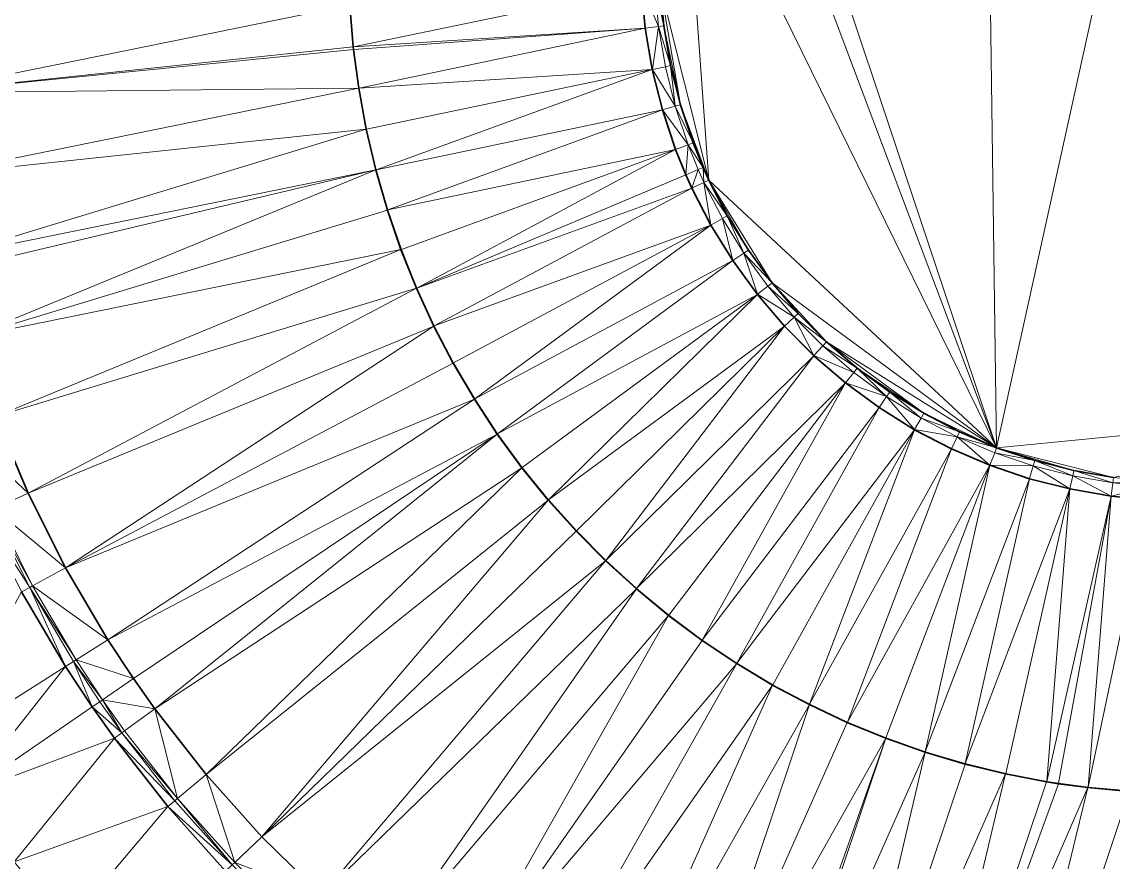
# Model space of a CAD drawing. Header units: metres. Extents: x 246428 to 246884, y 7418966 to 7419490.
# Drawn here: x 246513.63 to 246526.7, y 7419371.75 to 7419381.82 of the extents above; entities that cross this region are included whole.
import ezdxf

# ---------------------------------------------------------------- set-up
doc = ezdxf.new("R2010")
doc.units = ezdxf.units.M
doc.linetypes.add('blank name', pattern=[0])
doc.layers.add('_12D_UNMAPPED', color=7, linetype='Continuous')
for name, color, linetype, lineweight, true_color in [('KERB_BACK', 7, 'Continuous', 35, 0x5fd2ff), ('KERB_LINE', 7, 'Continuous', 18, 0xb9b9b9), ('KERB_LIP', 7, 'Continuous', 35, 0x5fd2ff), ('KERB_TOP', 7, 'Continuous', 18, 0xb9b9b9)]:
    doc.layers.add(name, color=color, linetype=linetype, lineweight=lineweight, true_color=true_color)

msp = doc.modelspace()

# ---------------------------------------------------------------- linework, layer by layer
at = {"layer": '_12D_UNMAPPED', "color": 3, "linetype": 'blank name', "lineweight": 0}
for points in [[(246525.303, 7419376.716, 31.72), (246525.14, 7419388.376, 31.737), (246527.973, 7419388.838, 31.776)], [(246530.866, 7419377.257, 31.798), (246525.303, 7419376.716, 31.72), (246527.973, 7419388.838, 31.776)], [(246525.303, 7419376.716, 31.72), (246522.233, 7419385.927, 31.684), (246525.14, 7419388.376, 31.737)], [(246525.303, 7419376.716, 31.72), (246521.992, 7419385.509, 31.678), (246522.233, 7419385.927, 31.684)], [(246525.303, 7419376.716, 31.72), (246521.534, 7419384.395, 31.661), (246521.992, 7419385.509, 31.678)], [(246521.855, 7419379.922, 31.669), (246521.274, 7419382.249, 31.664), (246521.534, 7419384.395, 31.661)], [(246525.303, 7419376.716, 31.72), (246521.855, 7419379.922, 31.669), (246521.534, 7419384.395, 31.661)], [(246517.601, 7419381.518, 31.396), (246517.561, 7419382.016, 31.399), (246521.049, 7419382.238, 31.514)], [(246521.094, 7419381.74, 31.515), (246517.601, 7419381.518, 31.396), (246521.049, 7419382.238, 31.514)], [(246521.094, 7419381.74, 31.515), (246521.049, 7419382.238, 31.514), (246521.095, 7419381.74, 31.565)], [(246521.095, 7419381.74, 31.565), (246521.049, 7419382.238, 31.514), (246521.05, 7419382.238, 31.564)], [(246521.253, 7419381.76, 31.665), (246521.05, 7419382.238, 31.564), (246521.209, 7419382.246, 31.664)], [(246521.095, 7419381.74, 31.565), (246521.05, 7419382.238, 31.564), (246521.253, 7419381.76, 31.665)], [(246521.318, 7419381.769, 31.665), (246521.209, 7419382.246, 31.664), (246521.274, 7419382.249, 31.664)], [(246521.253, 7419381.76, 31.665), (246521.209, 7419382.246, 31.664), (246521.318, 7419381.769, 31.665)], [(246521.855, 7419379.922, 31.669), (246521.515, 7419380.825, 31.666), (246521.274, 7419382.249, 31.664)], [(246521.515, 7419380.825, 31.666), (246521.318, 7419381.769, 31.665), (246521.274, 7419382.249, 31.664)], [(246512.375, 7419380.968, 31.249), (246512.302, 7419381.966, 31.244), (246517.556, 7419382.016, 31.359)], [(246517.596, 7419381.517, 31.356), (246512.375, 7419380.968, 31.249), (246517.556, 7419382.016, 31.359)], [(246517.596, 7419381.517, 31.356), (246517.556, 7419382.016, 31.359), (246517.601, 7419381.518, 31.396)], [(246517.601, 7419381.518, 31.396), (246517.556, 7419382.016, 31.359), (246517.561, 7419382.016, 31.399)], [(246521.179, 7419381.247, 31.566), (246521.095, 7419381.74, 31.565), (246521.253, 7419381.76, 31.665)], [(246521.335, 7419381.28, 31.666), (246521.179, 7419381.247, 31.566), (246521.253, 7419381.76, 31.665)], [(246521.398, 7419381.293, 31.666), (246521.253, 7419381.76, 31.665), (246521.318, 7419381.769, 31.665)], [(246521.335, 7419381.28, 31.666), (246521.253, 7419381.76, 31.665), (246521.398, 7419381.293, 31.666)], [(246521.515, 7419380.825, 31.666), (246521.398, 7419381.293, 31.666), (246521.318, 7419381.769, 31.665)], [(246517.605, 7419381.486, 31.396), (246517.601, 7419381.518, 31.396), (246521.094, 7419381.74, 31.515)], [(246517.667, 7419381.022, 31.402), (246517.605, 7419381.486, 31.396), (246521.094, 7419381.74, 31.515)], [(246521.178, 7419381.247, 31.516), (246517.667, 7419381.022, 31.402), (246521.094, 7419381.74, 31.515)], [(246521.178, 7419381.247, 31.516), (246521.094, 7419381.74, 31.515), (246521.095, 7419381.74, 31.565)], [(246521.179, 7419381.247, 31.566), (246521.178, 7419381.247, 31.516), (246521.095, 7419381.74, 31.565)], [(246517.6, 7419381.486, 31.356), (246512.375, 7419380.968, 31.249), (246517.596, 7419381.517, 31.356)], [(246517.662, 7419381.022, 31.362), (246512.375, 7419380.968, 31.249), (246517.6, 7419381.486, 31.356)], [(246517.605, 7419381.486, 31.396), (246517.596, 7419381.517, 31.356), (246517.601, 7419381.518, 31.396)], [(246517.6, 7419381.486, 31.356), (246517.596, 7419381.517, 31.356), (246517.605, 7419381.486, 31.396)], [(246517.662, 7419381.022, 31.362), (246517.6, 7419381.486, 31.356), (246517.605, 7419381.486, 31.396)], [(246517.667, 7419381.022, 31.402), (246517.662, 7419381.022, 31.362), (246517.605, 7419381.486, 31.396)], [(246517.757, 7419380.531, 31.408), (246517.667, 7419381.022, 31.402), (246521.178, 7419381.247, 31.516)], [(246517.871, 7419380.044, 31.414), (246517.757, 7419380.531, 31.408), (246521.178, 7419381.247, 31.516)], [(246521.299, 7419380.762, 31.516), (246517.871, 7419380.044, 31.414), (246521.178, 7419381.247, 31.516)], [(246521.299, 7419380.762, 31.516), (246521.178, 7419381.247, 31.516), (246521.179, 7419381.247, 31.566)], [(246521.453, 7419380.807, 31.666), (246521.179, 7419381.247, 31.566), (246521.335, 7419381.28, 31.666)], [(246521.3, 7419380.762, 31.566), (246521.299, 7419380.762, 31.516), (246521.179, 7419381.247, 31.566)], [(246521.3, 7419380.762, 31.566), (246521.179, 7419381.247, 31.566), (246521.453, 7419380.807, 31.666)], [(246521.453, 7419380.807, 31.666), (246521.335, 7419381.28, 31.666), (246521.398, 7419381.293, 31.666)], [(246521.515, 7419380.825, 31.666), (246521.453, 7419380.807, 31.666), (246521.398, 7419381.293, 31.666)], [(246512.513, 7419379.978, 31.255), (246512.375, 7419380.968, 31.249), (246517.662, 7419381.022, 31.362)], [(246517.752, 7419380.53, 31.368), (246512.513, 7419379.978, 31.255), (246517.662, 7419381.022, 31.362)], [(246517.752, 7419380.53, 31.368), (246517.662, 7419381.022, 31.362), (246517.667, 7419381.022, 31.402)], [(246517.757, 7419380.531, 31.408), (246517.752, 7419380.53, 31.368), (246517.667, 7419381.022, 31.402)], [(246518.01, 7419379.564, 31.42), (246517.871, 7419380.044, 31.414), (246521.299, 7419380.762, 31.516)], [(246521.457, 7419380.288, 31.517), (246518.01, 7419379.564, 31.42), (246521.299, 7419380.762, 31.516)], [(246521.457, 7419380.288, 31.517), (246521.299, 7419380.762, 31.516), (246521.3, 7419380.762, 31.566)], [(246521.607, 7419380.344, 31.667), (246521.3, 7419380.762, 31.566), (246521.453, 7419380.807, 31.666)], [(246521.458, 7419380.288, 31.567), (246521.457, 7419380.288, 31.517), (246521.3, 7419380.762, 31.566)], [(246521.458, 7419380.288, 31.567), (246521.3, 7419380.762, 31.566), (246521.607, 7419380.344, 31.667)], [(246521.668, 7419380.367, 31.667), (246521.453, 7419380.807, 31.666), (246521.515, 7419380.825, 31.666)], [(246521.607, 7419380.344, 31.667), (246521.453, 7419380.807, 31.666), (246521.668, 7419380.367, 31.667)], [(246521.787, 7419380.074, 31.667), (246521.668, 7419380.367, 31.667), (246521.515, 7419380.825, 31.666)], [(246521.855, 7419379.922, 31.669), (246521.787, 7419380.074, 31.667), (246521.515, 7419380.825, 31.666)], [(246512.716, 7419378.999, 31.264), (246512.513, 7419379.978, 31.255), (246517.752, 7419380.53, 31.368)], [(246517.866, 7419380.043, 31.374), (246512.716, 7419378.999, 31.264), (246517.752, 7419380.53, 31.368)], [(246517.866, 7419380.043, 31.374), (246517.752, 7419380.53, 31.368), (246517.757, 7419380.531, 31.408)], [(246517.871, 7419380.044, 31.414), (246517.866, 7419380.043, 31.374), (246517.757, 7419380.531, 31.408)], [(246521.581, 7419379.984, 31.567), (246521.458, 7419380.288, 31.567), (246521.607, 7419380.344, 31.667)], [(246521.727, 7419380.048, 31.667), (246521.581, 7419379.984, 31.567), (246521.607, 7419380.344, 31.667)], [(246521.787, 7419380.074, 31.667), (246521.607, 7419380.344, 31.667), (246521.668, 7419380.367, 31.667)], [(246521.727, 7419380.048, 31.667), (246521.607, 7419380.344, 31.667), (246521.787, 7419380.074, 31.667)], [(246518.173, 7419379.092, 31.426), (246518.01, 7419379.564, 31.42), (246521.457, 7419380.288, 31.517)], [(246518.359, 7419378.628, 31.432), (246518.173, 7419379.092, 31.426), (246521.457, 7419380.288, 31.517)], [(246521.58, 7419379.984, 31.517), (246518.359, 7419378.628, 31.432), (246521.457, 7419380.288, 31.517)], [(246521.58, 7419379.984, 31.517), (246521.457, 7419380.288, 31.517), (246521.458, 7419380.288, 31.567)], [(246521.581, 7419379.984, 31.567), (246521.58, 7419379.984, 31.517), (246521.458, 7419380.288, 31.567)], [(246512.756, 7419378.836, 31.266), (246512.716, 7419378.999, 31.264), (246517.866, 7419380.043, 31.374)], [(246512.982, 7419378.035, 31.274), (246512.756, 7419378.836, 31.266), (246517.866, 7419380.043, 31.374)], [(246518.005, 7419379.563, 31.38), (246512.982, 7419378.035, 31.274), (246517.866, 7419380.043, 31.374)], [(246518.01, 7419379.564, 31.42), (246517.866, 7419380.043, 31.374), (246517.871, 7419380.044, 31.414)], [(246518.005, 7419379.563, 31.38), (246517.866, 7419380.043, 31.374), (246518.01, 7419379.564, 31.42)], [(246521.652, 7419379.827, 31.569), (246521.581, 7419379.984, 31.567), (246521.727, 7419380.048, 31.667)], [(246521.796, 7419379.895, 31.669), (246521.652, 7419379.827, 31.569), (246521.727, 7419380.048, 31.667)], [(246521.796, 7419379.895, 31.669), (246521.727, 7419380.048, 31.667), (246521.787, 7419380.074, 31.667)], [(246521.855, 7419379.922, 31.669), (246521.796, 7419379.895, 31.669), (246521.787, 7419380.074, 31.667)], [(246521.651, 7419379.827, 31.519), (246518.359, 7419378.628, 31.432), (246521.58, 7419379.984, 31.517)], [(246521.651, 7419379.827, 31.519), (246521.58, 7419379.984, 31.517), (246521.581, 7419379.984, 31.567)], [(246521.652, 7419379.827, 31.569), (246521.651, 7419379.827, 31.519), (246521.581, 7419379.984, 31.567)], [(246522.076, 7419379.493, 31.674), (246521.796, 7419379.895, 31.669), (246521.855, 7419379.922, 31.669)], [(246522.329, 7419379.082, 31.679), (246522.076, 7419379.493, 31.674), (246521.855, 7419379.922, 31.669)], [(246525.303, 7419376.716, 31.72), (246522.613, 7419378.692, 31.684), (246521.855, 7419379.922, 31.669)], [(246522.613, 7419378.692, 31.684), (246522.329, 7419379.082, 31.679), (246521.855, 7419379.922, 31.669)], [(246518.567, 7419378.174, 31.438), (246518.359, 7419378.628, 31.432), (246521.651, 7419379.827, 31.519)], [(246521.88, 7419379.383, 31.524), (246518.567, 7419378.174, 31.438), (246521.651, 7419379.827, 31.519)], [(246521.88, 7419379.383, 31.524), (246521.651, 7419379.827, 31.519), (246521.881, 7419379.383, 31.574)], [(246521.881, 7419379.383, 31.574), (246521.651, 7419379.827, 31.519), (246521.652, 7419379.827, 31.569)], [(246521.881, 7419379.383, 31.574), (246521.652, 7419379.827, 31.569), (246521.796, 7419379.895, 31.669)], [(246522.019, 7419379.461, 31.674), (246521.881, 7419379.383, 31.574), (246521.796, 7419379.895, 31.669)], [(246522.019, 7419379.461, 31.674), (246521.796, 7419379.895, 31.669), (246522.076, 7419379.493, 31.674)], [(246518.168, 7419379.09, 31.386), (246512.982, 7419378.035, 31.274), (246518.005, 7419379.563, 31.38)], [(246518.173, 7419379.092, 31.426), (246518.005, 7419379.563, 31.38), (246518.01, 7419379.564, 31.42)], [(246518.168, 7419379.09, 31.386), (246518.005, 7419379.563, 31.38), (246518.173, 7419379.092, 31.426)], [(246522.143, 7419378.958, 31.579), (246521.881, 7419379.383, 31.574), (246522.019, 7419379.461, 31.674)], [(246522.275, 7419379.046, 31.679), (246522.019, 7419379.461, 31.674), (246522.076, 7419379.493, 31.674)], [(246522.275, 7419379.046, 31.679), (246522.143, 7419378.958, 31.579), (246522.019, 7419379.461, 31.674)], [(246522.329, 7419379.082, 31.679), (246522.275, 7419379.046, 31.679), (246522.076, 7419379.493, 31.674)], [(246518.799, 7419377.731, 31.444), (246518.567, 7419378.174, 31.438), (246521.88, 7419379.383, 31.524)], [(246519.052, 7419377.3, 31.451), (246518.799, 7419377.731, 31.444), (246521.88, 7419379.383, 31.524)], [(246522.142, 7419378.957, 31.529), (246519.052, 7419377.3, 31.451), (246521.88, 7419379.383, 31.524)], [(246522.142, 7419378.957, 31.529), (246521.88, 7419379.383, 31.524), (246521.881, 7419379.383, 31.574)], [(246522.143, 7419378.958, 31.579), (246522.142, 7419378.957, 31.529), (246521.881, 7419379.383, 31.574)], [(246512.982, 7419378.035, 31.274), (246518.168, 7419379.09, 31.386), (246513.311, 7419377.091, 31.284)], [(246518.168, 7419379.09, 31.386), (246518.354, 7419378.626, 31.392), (246513.311, 7419377.091, 31.284)], [(246518.354, 7419378.626, 31.392), (246518.168, 7419379.09, 31.386), (246518.173, 7419379.092, 31.426)], [(246518.359, 7419378.628, 31.432), (246518.354, 7419378.626, 31.392), (246518.173, 7419379.092, 31.426)], [(246522.437, 7419378.554, 31.584), (246522.143, 7419378.958, 31.579), (246522.275, 7419379.046, 31.679)], [(246522.613, 7419378.692, 31.684), (246522.275, 7419379.046, 31.679), (246522.329, 7419379.082, 31.679)], [(246522.562, 7419378.652, 31.684), (246522.437, 7419378.554, 31.584), (246522.275, 7419379.046, 31.679)], [(246522.562, 7419378.652, 31.684), (246522.275, 7419379.046, 31.679), (246522.613, 7419378.692, 31.684)], [(246519.326, 7419376.883, 31.457), (246519.052, 7419377.3, 31.451), (246522.142, 7419378.957, 31.529)], [(246522.437, 7419378.553, 31.534), (246519.326, 7419376.883, 31.457), (246522.142, 7419378.957, 31.529)], [(246522.437, 7419378.554, 31.584), (246522.142, 7419378.957, 31.529), (246522.143, 7419378.958, 31.579)], [(246522.437, 7419378.553, 31.534), (246522.142, 7419378.957, 31.529), (246522.437, 7419378.554, 31.584)], [(246518.354, 7419378.626, 31.392), (246513.701, 7419376.171, 31.294), (246513.311, 7419377.091, 31.284)], [(246518.354, 7419378.626, 31.392), (246518.563, 7419378.172, 31.398), (246513.701, 7419376.171, 31.294)], [(246518.563, 7419378.172, 31.398), (246518.354, 7419378.626, 31.392), (246518.359, 7419378.628, 31.432)], [(246518.567, 7419378.174, 31.438), (246518.563, 7419378.172, 31.398), (246518.359, 7419378.628, 31.432)], [(246522.879, 7419378.281, 31.689), (246522.437, 7419378.554, 31.584), (246522.562, 7419378.652, 31.684)], [(246522.926, 7419378.325, 31.689), (246522.562, 7419378.652, 31.684), (246522.613, 7419378.692, 31.684)], [(246522.879, 7419378.281, 31.689), (246522.562, 7419378.652, 31.684), (246522.926, 7419378.325, 31.689)], [(246525.303, 7419376.716, 31.72), (246523.267, 7419377.983, 31.694), (246522.613, 7419378.692, 31.684)], [(246523.267, 7419377.983, 31.694), (246522.926, 7419378.325, 31.689), (246522.613, 7419378.692, 31.684)], [(246519.621, 7419376.479, 31.463), (246519.326, 7419376.883, 31.457), (246522.437, 7419378.553, 31.534)], [(246519.936, 7419376.091, 31.469), (246519.621, 7419376.479, 31.463), (246522.437, 7419378.553, 31.534)], [(246522.761, 7419378.173, 31.539), (246519.936, 7419376.091, 31.469), (246522.437, 7419378.553, 31.534)], [(246522.762, 7419378.173, 31.589), (246522.761, 7419378.173, 31.539), (246522.437, 7419378.554, 31.584)], [(246522.761, 7419378.173, 31.539), (246522.437, 7419378.553, 31.534), (246522.437, 7419378.554, 31.584)], [(246522.762, 7419378.173, 31.589), (246522.437, 7419378.554, 31.584), (246522.879, 7419378.281, 31.689)], [(246523.114, 7419377.819, 31.594), (246522.762, 7419378.173, 31.589), (246522.879, 7419378.281, 31.689)], [(246523.267, 7419377.983, 31.694), (246522.879, 7419378.281, 31.689), (246522.926, 7419378.325, 31.689)], [(246523.223, 7419377.936, 31.694), (246523.114, 7419377.819, 31.594), (246522.879, 7419378.281, 31.689)], [(246523.223, 7419377.936, 31.694), (246522.879, 7419378.281, 31.689), (246523.267, 7419377.983, 31.694)], [(246518.563, 7419378.172, 31.398), (246514.151, 7419375.278, 31.304), (246513.701, 7419376.171, 31.294)], [(246518.563, 7419378.172, 31.398), (246518.794, 7419377.729, 31.404), (246514.151, 7419375.278, 31.304)], [(246518.794, 7419377.729, 31.404), (246518.563, 7419378.172, 31.398), (246518.567, 7419378.174, 31.438)], [(246518.799, 7419377.731, 31.444), (246518.794, 7419377.729, 31.404), (246518.567, 7419378.174, 31.438)], [(246520.27, 7419375.719, 31.475), (246519.936, 7419376.091, 31.469), (246522.761, 7419378.173, 31.539)], [(246520.622, 7419375.365, 31.481), (246520.27, 7419375.719, 31.475), (246522.761, 7419378.173, 31.539)], [(246523.114, 7419377.818, 31.544), (246520.622, 7419375.365, 31.481), (246522.761, 7419378.173, 31.539)], [(246523.114, 7419377.818, 31.544), (246522.761, 7419378.173, 31.539), (246522.762, 7419378.173, 31.589)], [(246523.114, 7419377.819, 31.594), (246523.114, 7419377.818, 31.544), (246522.762, 7419378.173, 31.589)], [(246523.633, 7419377.668, 31.699), (246523.223, 7419377.936, 31.694), (246523.267, 7419377.983, 31.694)], [(246524.431, 7419377.128, 31.71), (246523.633, 7419377.668, 31.699), (246523.267, 7419377.983, 31.694)], [(246525.303, 7419376.716, 31.72), (246524.431, 7419377.128, 31.71), (246523.267, 7419377.983, 31.694)], [(246523.592, 7419377.618, 31.699), (246523.114, 7419377.819, 31.594), (246523.223, 7419377.936, 31.694)], [(246523.592, 7419377.618, 31.699), (246523.223, 7419377.936, 31.694), (246523.633, 7419377.668, 31.699)], [(246518.794, 7419377.729, 31.404), (246519.048, 7419377.298, 31.411), (246514.151, 7419375.278, 31.304)], [(246519.048, 7419377.298, 31.411), (246518.794, 7419377.729, 31.404), (246518.799, 7419377.731, 31.444)], [(246519.052, 7419377.3, 31.451), (246519.048, 7419377.298, 31.411), (246518.799, 7419377.731, 31.444)], [(246520.991, 7419375.028, 31.487), (246520.622, 7419375.365, 31.481), (246523.114, 7419377.818, 31.544)], [(246523.493, 7419377.492, 31.549), (246520.991, 7419375.028, 31.487), (246523.114, 7419377.818, 31.544)], [(246523.493, 7419377.493, 31.599), (246523.493, 7419377.492, 31.549), (246523.114, 7419377.819, 31.594)], [(246523.493, 7419377.492, 31.549), (246523.114, 7419377.818, 31.544), (246523.114, 7419377.819, 31.594)], [(246523.493, 7419377.493, 31.599), (246523.114, 7419377.819, 31.594), (246523.592, 7419377.618, 31.699)], [(246523.985, 7419377.329, 31.705), (246523.493, 7419377.493, 31.599), (246523.592, 7419377.618, 31.699)], [(246523.985, 7419377.329, 31.705), (246523.592, 7419377.618, 31.699), (246523.633, 7419377.668, 31.699)], [(246524.431, 7419377.128, 31.71), (246524.022, 7419377.383, 31.705), (246523.633, 7419377.668, 31.699)], [(246524.022, 7419377.383, 31.705), (246523.985, 7419377.329, 31.705), (246523.633, 7419377.668, 31.699)], [(246521.376, 7419374.71, 31.493), (246520.991, 7419375.028, 31.487), (246523.493, 7419377.492, 31.549)], [(246521.777, 7419374.412, 31.499), (246521.376, 7419374.71, 31.493), (246523.493, 7419377.492, 31.549)], [(246523.895, 7419377.196, 31.555), (246521.777, 7419374.412, 31.499), (246523.493, 7419377.492, 31.549)], [(246523.896, 7419377.197, 31.605), (246523.895, 7419377.196, 31.555), (246523.493, 7419377.493, 31.599)], [(246523.895, 7419377.196, 31.555), (246523.493, 7419377.492, 31.549), (246523.493, 7419377.493, 31.599)], [(246523.896, 7419377.197, 31.605), (246523.493, 7419377.493, 31.599), (246523.985, 7419377.329, 31.705)], [(246519.048, 7419377.298, 31.411), (246514.658, 7419374.416, 31.314), (246514.151, 7419375.278, 31.304)], [(246519.322, 7419376.88, 31.417), (246514.658, 7419374.416, 31.314), (246519.048, 7419377.298, 31.411)], [(246519.322, 7419376.88, 31.417), (246519.048, 7419377.298, 31.411), (246519.052, 7419377.3, 31.451)], [(246519.326, 7419376.883, 31.457), (246519.322, 7419376.88, 31.417), (246519.052, 7419377.3, 31.451)], [(246524.32, 7419376.933, 31.61), (246523.896, 7419377.197, 31.605), (246523.985, 7419377.329, 31.705)], [(246524.399, 7419377.071, 31.71), (246523.985, 7419377.329, 31.705), (246524.022, 7419377.383, 31.705)], [(246524.399, 7419377.071, 31.71), (246524.32, 7419376.933, 31.61), (246523.985, 7419377.329, 31.705)], [(246524.431, 7419377.128, 31.71), (246524.399, 7419377.071, 31.71), (246524.022, 7419377.383, 31.705)], [(246522.193, 7419374.134, 31.505), (246521.777, 7419374.412, 31.499), (246523.895, 7419377.196, 31.555)], [(246524.32, 7419376.932, 31.56), (246522.193, 7419374.134, 31.505), (246523.895, 7419377.196, 31.555)], [(246524.32, 7419376.932, 31.56), (246523.895, 7419377.196, 31.555), (246523.896, 7419377.197, 31.605)], [(246524.32, 7419376.933, 31.61), (246524.32, 7419376.932, 31.56), (246523.896, 7419377.197, 31.605)], [(246526.704, 7419376.359, 31.735), (246525.303, 7419376.716, 31.72), (246530.866, 7419377.257, 31.798)], [(246513.701, 7419376.171, 31.294), (246512.891, 7419376.929, 31.259), (246513.311, 7419377.091, 31.284)], [(246524.832, 7419376.846, 31.715), (246524.32, 7419376.933, 31.61), (246524.399, 7419377.071, 31.71)], [(246524.859, 7419376.905, 31.715), (246524.399, 7419377.071, 31.71), (246524.431, 7419377.128, 31.71)], [(246524.832, 7419376.846, 31.715), (246524.399, 7419377.071, 31.71), (246524.859, 7419376.905, 31.715)], [(246525.303, 7419376.716, 31.72), (246524.859, 7419376.905, 31.715), (246524.431, 7419377.128, 31.71)], [(246512.891, 7419376.929, 31.259), (246513.701, 7419376.171, 31.294), (246513.293, 7419375.982, 31.269)], [(246522.621, 7419373.877, 31.511), (246522.193, 7419374.134, 31.505), (246524.32, 7419376.932, 31.56)], [(246523.062, 7419373.642, 31.518), (246522.621, 7419373.877, 31.511), (246524.32, 7419376.932, 31.56)], [(246524.763, 7419376.701, 31.565), (246523.062, 7419373.642, 31.518), (246524.32, 7419376.932, 31.56)], [(246524.764, 7419376.702, 31.615), (246524.32, 7419376.932, 31.56), (246524.32, 7419376.933, 31.61)], [(246524.764, 7419376.702, 31.615), (246524.32, 7419376.933, 31.61), (246524.832, 7419376.846, 31.715)], [(246524.763, 7419376.701, 31.565), (246524.32, 7419376.932, 31.56), (246524.764, 7419376.702, 31.615)], [(246525.303, 7419376.716, 31.72), (246524.832, 7419376.846, 31.715), (246524.859, 7419376.905, 31.715)], [(246514.965, 7419373.951, 31.319), (246514.658, 7419374.416, 31.314), (246519.322, 7419376.88, 31.417)], [(246515.221, 7419373.589, 31.324), (246514.965, 7419373.951, 31.319), (246519.322, 7419376.88, 31.417)], [(246514.965, 7419373.951, 31.319), (246514.965, 7419373.951, 31.319), (246519.322, 7419376.88, 31.417)], [(246519.617, 7419376.476, 31.423), (246515.221, 7419373.589, 31.324), (246519.322, 7419376.88, 31.417)], [(246519.617, 7419376.476, 31.423), (246519.322, 7419376.88, 31.417), (246519.326, 7419376.883, 31.457)], [(246519.621, 7419376.479, 31.463), (246519.617, 7419376.476, 31.423), (246519.326, 7419376.883, 31.457)], [(246525.223, 7419376.506, 31.62), (246524.764, 7419376.702, 31.615), (246524.832, 7419376.846, 31.715)], [(246525.28, 7419376.655, 31.72), (246525.223, 7419376.506, 31.62), (246524.832, 7419376.846, 31.715)], [(246525.28, 7419376.655, 31.72), (246524.832, 7419376.846, 31.715), (246525.303, 7419376.716, 31.72)], [(246523.515, 7419373.43, 31.524), (246523.062, 7419373.642, 31.518), (246524.763, 7419376.701, 31.565)], [(246525.223, 7419376.505, 31.57), (246523.515, 7419373.43, 31.524), (246524.763, 7419376.701, 31.565)], [(246525.223, 7419376.505, 31.57), (246524.763, 7419376.701, 31.565), (246524.764, 7419376.702, 31.615)], [(246525.223, 7419376.506, 31.62), (246525.223, 7419376.505, 31.57), (246524.764, 7419376.702, 31.615)], [(246525.742, 7419376.499, 31.725), (246525.223, 7419376.506, 31.62), (246525.28, 7419376.655, 31.72)], [(246525.76, 7419376.561, 31.725), (246525.28, 7419376.655, 31.72), (246525.303, 7419376.716, 31.72)], [(246525.742, 7419376.499, 31.725), (246525.28, 7419376.655, 31.72), (246525.76, 7419376.561, 31.725)], [(246526.704, 7419376.359, 31.735), (246526.228, 7419376.442, 31.73), (246525.303, 7419376.716, 31.72)], [(246526.228, 7419376.442, 31.73), (246525.76, 7419376.561, 31.725), (246525.303, 7419376.716, 31.72)], [(246526.215, 7419376.379, 31.73), (246525.742, 7419376.499, 31.725), (246525.76, 7419376.561, 31.725)], [(246526.228, 7419376.442, 31.73), (246526.215, 7419376.379, 31.73), (246525.76, 7419376.561, 31.725)], [(246515.836, 7419372.802, 31.334), (246515.221, 7419373.589, 31.324), (246519.617, 7419376.476, 31.423)], [(246519.932, 7419376.088, 31.429), (246515.836, 7419372.802, 31.334), (246519.617, 7419376.476, 31.423)], [(246519.932, 7419376.088, 31.429), (246519.617, 7419376.476, 31.423), (246519.621, 7419376.479, 31.463)], [(246519.936, 7419376.091, 31.469), (246519.932, 7419376.088, 31.429), (246519.621, 7419376.479, 31.463)], [(246523.977, 7419373.24, 31.53), (246523.515, 7419373.43, 31.524), (246525.223, 7419376.505, 31.57)], [(246524.448, 7419373.074, 31.536), (246523.977, 7419373.24, 31.53), (246525.223, 7419376.505, 31.57)], [(246525.697, 7419376.345, 31.575), (246524.448, 7419373.074, 31.536), (246525.223, 7419376.505, 31.57)], [(246525.697, 7419376.346, 31.625), (246525.223, 7419376.505, 31.57), (246525.223, 7419376.506, 31.62)], [(246525.697, 7419376.346, 31.625), (246525.223, 7419376.506, 31.62), (246525.742, 7419376.499, 31.725)], [(246525.697, 7419376.345, 31.575), (246525.223, 7419376.505, 31.57), (246525.697, 7419376.346, 31.625)], [(246526.181, 7419376.223, 31.63), (246525.697, 7419376.346, 31.625), (246525.742, 7419376.499, 31.725)], [(246526.215, 7419376.379, 31.73), (246526.181, 7419376.223, 31.63), (246525.742, 7419376.499, 31.725)], [(246526.695, 7419376.295, 31.735), (246526.215, 7419376.379, 31.73), (246526.228, 7419376.442, 31.73)], [(246526.704, 7419376.359, 31.735), (246526.695, 7419376.295, 31.735), (246526.228, 7419376.442, 31.73)], [(246524.927, 7419372.931, 31.542), (246524.448, 7419373.074, 31.536), (246525.697, 7419376.345, 31.575)], [(246526.181, 7419376.222, 31.58), (246524.927, 7419372.931, 31.542), (246525.697, 7419376.345, 31.575)], [(246526.181, 7419376.223, 31.63), (246525.697, 7419376.345, 31.575), (246525.697, 7419376.346, 31.625)], [(246526.181, 7419376.222, 31.58), (246525.697, 7419376.345, 31.575), (246526.181, 7419376.223, 31.63)], [(246526.674, 7419376.137, 31.635), (246526.181, 7419376.223, 31.63), (246526.215, 7419376.379, 31.73)], [(246526.695, 7419376.295, 31.735), (246526.674, 7419376.137, 31.635), (246526.215, 7419376.379, 31.73)], [(246527.137, 7419376.251, 31.74), (246526.674, 7419376.137, 31.635), (246526.695, 7419376.295, 31.735)], [(246527.127, 7419376.093, 31.64), (246526.674, 7419376.137, 31.635), (246527.137, 7419376.251, 31.74)], [(246527.141, 7419376.316, 31.74), (246526.695, 7419376.295, 31.735), (246526.704, 7419376.359, 31.735)], [(246527.137, 7419376.251, 31.74), (246526.695, 7419376.295, 31.735), (246527.141, 7419376.316, 31.74)], [(246513.701, 7419376.171, 31.294), (246514.151, 7419375.278, 31.304), (246513.293, 7419375.982, 31.269)], [(246525.412, 7419372.812, 31.548), (246524.927, 7419372.931, 31.542), (246526.181, 7419376.222, 31.58)], [(246525.903, 7419372.718, 31.554), (246525.412, 7419372.812, 31.548), (246526.181, 7419376.222, 31.58)], [(246526.674, 7419376.136, 31.585), (246525.903, 7419372.718, 31.554), (246526.181, 7419376.222, 31.58)], [(246526.046, 7419372.696, 31.556), (246525.903, 7419372.718, 31.554), (246526.674, 7419376.136, 31.585)], [(246526.398, 7419372.649, 31.564), (246526.046, 7419372.696, 31.556), (246526.674, 7419376.136, 31.585)], [(246526.674, 7419376.137, 31.635), (246526.674, 7419376.136, 31.585), (246526.181, 7419376.223, 31.63)], [(246526.674, 7419376.136, 31.585), (246526.181, 7419376.222, 31.58), (246526.181, 7419376.223, 31.63)], [(246527.127, 7419376.092, 31.59), (246526.398, 7419372.649, 31.564), (246526.674, 7419376.136, 31.585)], [(246527.127, 7419376.093, 31.64), (246526.674, 7419376.136, 31.585), (246526.674, 7419376.137, 31.635)], [(246527.127, 7419376.092, 31.59), (246526.674, 7419376.136, 31.585), (246527.127, 7419376.093, 31.64)], [(246516.502, 7419372.056, 31.344), (246515.836, 7419372.802, 31.334), (246519.932, 7419376.088, 31.429)], [(246520.266, 7419375.716, 31.435), (246516.502, 7419372.056, 31.344), (246519.932, 7419376.088, 31.429)], [(246520.27, 7419375.719, 31.475), (246519.932, 7419376.088, 31.429), (246519.936, 7419376.091, 31.469)], [(246520.266, 7419375.716, 31.435), (246519.932, 7419376.088, 31.429), (246520.27, 7419375.719, 31.475)], [(246526.896, 7419372.604, 31.574), (246526.398, 7419372.649, 31.564), (246527.127, 7419376.092, 31.59)], [(246513.721, 7419375.043, 31.429), (246513.157, 7419375.919, 31.419), (246513.257, 7419375.965, 31.419)], [(246513.721, 7419375.043, 31.429), (246513.624, 7419374.99, 31.429), (246513.157, 7419375.919, 31.419)], [(246513.293, 7419375.982, 31.269), (246513.756, 7419375.062, 31.279), (246513.257, 7419375.965, 31.419)], [(246513.756, 7419375.062, 31.279), (246513.721, 7419375.043, 31.429), (246513.257, 7419375.965, 31.419)], [(246514.151, 7419375.278, 31.304), (246513.756, 7419375.062, 31.279), (246513.293, 7419375.982, 31.269)], [(246520.618, 7419375.361, 31.441), (246516.502, 7419372.056, 31.344), (246520.266, 7419375.716, 31.435)], [(246520.622, 7419375.365, 31.481), (246520.266, 7419375.716, 31.435), (246520.27, 7419375.719, 31.475)], [(246520.618, 7419375.361, 31.441), (246520.266, 7419375.716, 31.435), (246520.622, 7419375.365, 31.481)], [(246520.618, 7419375.361, 31.441), (246517.215, 7419371.355, 31.354), (246516.502, 7419372.056, 31.344)], [(246520.618, 7419375.361, 31.441), (246520.988, 7419375.024, 31.447), (246517.215, 7419371.355, 31.354)], [(246520.988, 7419375.024, 31.447), (246520.618, 7419375.361, 31.441), (246520.622, 7419375.365, 31.481)], [(246520.991, 7419375.028, 31.487), (246520.988, 7419375.024, 31.447), (246520.622, 7419375.365, 31.481)], [(246514.658, 7419374.416, 31.314), (246513.756, 7419375.062, 31.279), (246514.151, 7419375.278, 31.304)], [(246514.151, 7419374.095, 31.439), (246512.588, 7419373.105, 31.42), (246513.624, 7419374.99, 31.429)], [(246513.721, 7419375.043, 31.429), (246514.151, 7419374.095, 31.439), (246513.624, 7419374.99, 31.429)], [(246513.756, 7419375.062, 31.279), (246514.278, 7419374.175, 31.289), (246513.721, 7419375.043, 31.429)], [(246514.278, 7419374.175, 31.289), (246514.244, 7419374.154, 31.439), (246513.721, 7419375.043, 31.429)], [(246513.721, 7419375.043, 31.429), (246514.244, 7419374.154, 31.439), (246514.151, 7419374.095, 31.439)], [(246514.658, 7419374.416, 31.314), (246514.278, 7419374.175, 31.289), (246513.756, 7419375.062, 31.279)], [(246520.988, 7419375.024, 31.447), (246517.973, 7419370.703, 31.364), (246517.215, 7419371.355, 31.354)], [(246520.988, 7419375.024, 31.447), (246521.373, 7419374.706, 31.453), (246517.973, 7419370.703, 31.364)], [(246521.376, 7419374.71, 31.493), (246520.988, 7419375.024, 31.447), (246520.991, 7419375.028, 31.487)], [(246521.373, 7419374.706, 31.453), (246520.988, 7419375.024, 31.447), (246521.376, 7419374.71, 31.493)], [(246521.373, 7419374.706, 31.453), (246518.771, 7419370.101, 31.374), (246517.973, 7419370.703, 31.364)], [(246521.373, 7419374.706, 31.453), (246521.774, 7419374.408, 31.459), (246518.771, 7419370.101, 31.374)], [(246521.777, 7419374.412, 31.499), (246521.373, 7419374.706, 31.453), (246521.376, 7419374.71, 31.493)], [(246521.774, 7419374.408, 31.459), (246521.373, 7419374.706, 31.453), (246521.777, 7419374.412, 31.499)], [(246514.658, 7419374.416, 31.314), (246514.965, 7419373.951, 31.319), (246514.278, 7419374.175, 31.289)], [(246521.774, 7419374.408, 31.459), (246522.19, 7419374.13, 31.465), (246518.771, 7419370.101, 31.374)], [(246522.19, 7419374.13, 31.465), (246521.774, 7419374.408, 31.459), (246521.777, 7419374.412, 31.499)], [(246522.193, 7419374.134, 31.505), (246522.19, 7419374.13, 31.465), (246521.777, 7419374.412, 31.499)], [(246514.278, 7419374.175, 31.289), (246514.594, 7419373.696, 31.294), (246514.244, 7419374.154, 31.439)], [(246514.965, 7419373.951, 31.319), (246514.594, 7419373.696, 31.294), (246514.278, 7419374.175, 31.289)], [(246512.945, 7419372.564, 31.426), (246512.588, 7419373.105, 31.42), (246514.151, 7419374.095, 31.439)], [(246514.47, 7419373.611, 31.444), (246512.945, 7419372.564, 31.426), (246514.151, 7419374.095, 31.439)], [(246514.244, 7419374.154, 31.439), (246514.47, 7419373.611, 31.444), (246514.151, 7419374.095, 31.439)], [(246514.244, 7419374.154, 31.439), (246514.561, 7419373.673, 31.444), (246514.47, 7419373.611, 31.444)], [(246514.594, 7419373.696, 31.294), (246514.561, 7419373.673, 31.444), (246514.244, 7419374.154, 31.439)], [(246522.19, 7419374.13, 31.465), (246519.608, 7419369.553, 31.384), (246518.771, 7419370.101, 31.374)], [(246522.19, 7419374.13, 31.465), (246522.619, 7419373.873, 31.471), (246519.608, 7419369.553, 31.384)], [(246522.619, 7419373.873, 31.471), (246522.19, 7419374.13, 31.465), (246522.193, 7419374.134, 31.505)], [(246522.621, 7419373.877, 31.511), (246522.619, 7419373.873, 31.471), (246522.193, 7419374.134, 31.505)], [(246514.965, 7419373.951, 31.319), (246514.594, 7419373.696, 31.294), (246514.594, 7419373.696, 31.294)], [(246514.965, 7419373.951, 31.319), (246515.221, 7419373.589, 31.324), (246514.594, 7419373.696, 31.294)], [(246514.965, 7419373.951, 31.319), (246514.965, 7419373.951, 31.319), (246514.594, 7419373.696, 31.294)], [(246522.619, 7419373.873, 31.471), (246520.478, 7419369.062, 31.394), (246519.608, 7419369.553, 31.384)], [(246522.619, 7419373.873, 31.471), (246523.06, 7419373.638, 31.478), (246520.478, 7419369.062, 31.394)], [(246523.06, 7419373.638, 31.478), (246522.619, 7419373.873, 31.471), (246522.621, 7419373.877, 31.511)], [(246523.062, 7419373.642, 31.518), (246523.06, 7419373.638, 31.478), (246522.621, 7419373.877, 31.511)], [(246514.561, 7419373.673, 31.444), (246514.47, 7419373.611, 31.444), (246514.47, 7419373.611, 31.444)], [(246514.561, 7419373.673, 31.444), (246514.561, 7419373.673, 31.444), (246514.47, 7419373.611, 31.444)], [(246514.561, 7419373.673, 31.444), (246514.825, 7419373.301, 31.449), (246514.47, 7419373.611, 31.444)], [(246514.594, 7419373.696, 31.294), (246514.561, 7419373.673, 31.444), (246514.561, 7419373.673, 31.444)], [(246514.594, 7419373.696, 31.294), (246514.594, 7419373.696, 31.294), (246514.561, 7419373.673, 31.444)], [(246514.594, 7419373.696, 31.294), (246514.825, 7419373.301, 31.449), (246514.561, 7419373.673, 31.444)], [(246515.221, 7419373.589, 31.324), (246514.857, 7419373.324, 31.299), (246514.594, 7419373.696, 31.294)], [(246514.594, 7419373.696, 31.294), (246514.857, 7419373.324, 31.299), (246514.825, 7419373.301, 31.449)], [(246523.06, 7419373.638, 31.478), (246521.379, 7419368.628, 31.404), (246520.478, 7419369.062, 31.394)], [(246523.06, 7419373.638, 31.478), (246523.513, 7419373.425, 31.484), (246521.379, 7419368.628, 31.404)], [(246523.515, 7419373.43, 31.524), (246523.06, 7419373.638, 31.478), (246523.062, 7419373.642, 31.518)], [(246523.513, 7419373.425, 31.484), (246523.06, 7419373.638, 31.478), (246523.515, 7419373.43, 31.524)], [(246514.736, 7419373.236, 31.449), (246512.945, 7419372.564, 31.426), (246514.47, 7419373.611, 31.444)], [(246514.47, 7419373.611, 31.444), (246512.945, 7419372.564, 31.426), (246514.47, 7419373.611, 31.444)], [(246514.825, 7419373.301, 31.449), (246514.736, 7419373.236, 31.449), (246514.47, 7419373.611, 31.444)], [(246515.221, 7419373.589, 31.324), (246515.491, 7419372.513, 31.309), (246514.857, 7419373.324, 31.299)], [(246515.221, 7419373.589, 31.324), (246515.836, 7419372.802, 31.334), (246515.491, 7419372.513, 31.309)], [(246523.513, 7419373.425, 31.484), (246523.975, 7419373.235, 31.49), (246521.379, 7419368.628, 31.404)], [(246523.977, 7419373.24, 31.53), (246523.513, 7419373.425, 31.484), (246523.515, 7419373.43, 31.524)], [(246523.975, 7419373.235, 31.49), (246523.513, 7419373.425, 31.484), (246523.977, 7419373.24, 31.53)], [(246514.825, 7419373.301, 31.449), (246515.46, 7419372.487, 31.459), (246514.736, 7419373.236, 31.449)], [(246514.857, 7419373.324, 31.299), (246515.491, 7419372.513, 31.309), (246514.825, 7419373.301, 31.449)], [(246515.491, 7419372.513, 31.309), (246515.46, 7419372.487, 31.459), (246514.825, 7419373.301, 31.449)], [(246512.945, 7419372.564, 31.426), (246514.736, 7419373.236, 31.449), (246513.534, 7419371.756, 31.435)], [(246514.736, 7419373.236, 31.449), (246515.376, 7419372.417, 31.459), (246513.534, 7419371.756, 31.435)], [(246515.46, 7419372.487, 31.459), (246515.376, 7419372.417, 31.459), (246514.736, 7419373.236, 31.449)], [(246523.975, 7419373.235, 31.49), (246522.229, 7419368.283, 31.413), (246521.379, 7419368.628, 31.404)], [(246523.975, 7419373.235, 31.49), (246522.307, 7419368.254, 31.414), (246522.229, 7419368.283, 31.413)], [(246523.975, 7419373.235, 31.49), (246524.447, 7419373.069, 31.496), (246522.307, 7419368.254, 31.414)], [(246524.447, 7419373.069, 31.496), (246523.975, 7419373.235, 31.49), (246523.977, 7419373.24, 31.53)], [(246524.448, 7419373.074, 31.536), (246524.447, 7419373.069, 31.496), (246523.977, 7419373.24, 31.53)], [(246524.447, 7419373.069, 31.496), (246523.233, 7419367.878, 31.424), (246522.307, 7419368.254, 31.414)], [(246524.447, 7419373.069, 31.496), (246524.926, 7419372.926, 31.502), (246523.233, 7419367.878, 31.424)], [(246524.926, 7419372.926, 31.502), (246524.447, 7419373.069, 31.496), (246524.448, 7419373.074, 31.536)], [(246524.927, 7419372.931, 31.542), (246524.926, 7419372.926, 31.502), (246524.448, 7419373.074, 31.536)], [(246524.926, 7419372.926, 31.502), (246525.411, 7419372.808, 31.508), (246523.233, 7419367.878, 31.424)], [(246525.411, 7419372.808, 31.508), (246524.926, 7419372.926, 31.502), (246524.927, 7419372.931, 31.542)], [(246525.412, 7419372.812, 31.548), (246525.411, 7419372.808, 31.508), (246524.927, 7419372.931, 31.542)], [(246515.836, 7419372.802, 31.334), (246516.176, 7419371.745, 31.319), (246515.491, 7419372.513, 31.309)], [(246515.836, 7419372.802, 31.334), (246516.502, 7419372.056, 31.344), (246516.176, 7419371.745, 31.319)], [(246525.411, 7419372.808, 31.508), (246524.139, 7419367.455, 31.434), (246523.233, 7419367.878, 31.424)], [(246525.411, 7419372.808, 31.508), (246525.902, 7419372.713, 31.514), (246524.139, 7419367.455, 31.434)], [(246525.902, 7419372.713, 31.514), (246525.411, 7419372.808, 31.508), (246525.412, 7419372.812, 31.548)], [(246525.903, 7419372.718, 31.554), (246525.902, 7419372.713, 31.514), (246525.412, 7419372.812, 31.548)], [(246525.902, 7419372.713, 31.514), (246526.045, 7419372.691, 31.516), (246524.139, 7419367.455, 31.434)], [(246526.045, 7419372.691, 31.516), (246526.397, 7419372.644, 31.524), (246524.139, 7419367.455, 31.434)], [(246526.397, 7419372.644, 31.524), (246525.022, 7419366.986, 31.444), (246524.139, 7419367.455, 31.434)], [(246526.397, 7419372.644, 31.524), (246526.895, 7419372.599, 31.534), (246525.022, 7419366.986, 31.444)], [(246526.895, 7419372.599, 31.534), (246527.395, 7419372.579, 31.545), (246525.022, 7419366.986, 31.444)], [(246526.046, 7419372.696, 31.556), (246525.902, 7419372.713, 31.514), (246525.903, 7419372.718, 31.554)], [(246526.045, 7419372.691, 31.516), (246525.902, 7419372.713, 31.514), (246526.046, 7419372.696, 31.556)], [(246526.397, 7419372.644, 31.524), (246526.045, 7419372.691, 31.516), (246526.046, 7419372.696, 31.556)], [(246526.398, 7419372.649, 31.564), (246526.397, 7419372.644, 31.524), (246526.046, 7419372.696, 31.556)], [(246526.896, 7419372.604, 31.574), (246526.397, 7419372.644, 31.524), (246526.398, 7419372.649, 31.564)], [(246526.895, 7419372.599, 31.534), (246526.397, 7419372.644, 31.524), (246526.896, 7419372.604, 31.574)], [(246515.46, 7419372.487, 31.459), (246516.147, 7419371.718, 31.469), (246515.376, 7419372.417, 31.459)], [(246515.491, 7419372.513, 31.309), (246516.147, 7419371.718, 31.469), (246515.46, 7419372.487, 31.459)], [(246515.491, 7419372.513, 31.309), (246516.176, 7419371.745, 31.319), (246516.147, 7419371.718, 31.469)], [(246527.395, 7419372.579, 31.545), (246525.88, 7419366.472, 31.454), (246525.022, 7419366.986, 31.444)], [(246525.88, 7419366.472, 31.454), (246527.395, 7419372.579, 31.545), (246527.895, 7419372.585, 31.556)], [(246526.71, 7419365.915, 31.464), (246525.88, 7419366.472, 31.454), (246527.895, 7419372.585, 31.556)], [(246513.534, 7419371.756, 31.435), (246515.376, 7419372.417, 31.459), (246514.167, 7419370.983, 31.445)], [(246515.376, 7419372.417, 31.459), (246516.068, 7419371.642, 31.469), (246514.167, 7419370.983, 31.445)], [(246516.147, 7419371.718, 31.469), (246516.068, 7419371.642, 31.469), (246515.376, 7419372.417, 31.459)], [(246516.502, 7419372.056, 31.344), (246517.215, 7419371.355, 31.354), (246516.176, 7419371.745, 31.319)], [(246508.628, 7419367.966, 30.402), (246513.534, 7419371.756, 31.435), (246514.167, 7419370.983, 31.445)]]:
    msp.add_3dface(points, dxfattribs=at)
at = {"layer": 'KERB_BACK'}
for points in [[(246526.704, 7419376.359, 31.735), (246526.228, 7419376.442, 31.73), (246525.76, 7419376.561, 31.725), (246525.303, 7419376.716, 31.72), (246524.859, 7419376.905, 31.715), (246524.431, 7419377.128, 31.71), (246524.022, 7419377.383, 31.705), (246523.633, 7419377.668, 31.699), (246523.267, 7419377.983, 31.694), (246522.926, 7419378.325, 31.689), (246522.613, 7419378.692, 31.684), (246522.329, 7419379.082, 31.679), (246522.076, 7419379.493, 31.674), (246521.855, 7419379.922, 31.669), (246521.787, 7419380.074, 31.667), (246521.668, 7419380.367, 31.667), (246521.515, 7419380.825, 31.666), (246521.398, 7419381.293, 31.666), (246521.318, 7419381.769, 31.665), (246521.274, 7419382.249, 31.664)], [(246527.14, 7419364.846, 31.599), (246526.364, 7419365.426, 31.589), (246525.559, 7419365.966, 31.579), (246524.727, 7419366.463, 31.569), (246523.871, 7419366.918, 31.559), (246522.993, 7419367.328, 31.549), (246522.095, 7419367.692, 31.539), (246522.02, 7419367.721, 31.538), (246521.137, 7419368.079, 31.529), (246520.201, 7419368.53, 31.519), (246519.296, 7419369.041, 31.509), (246518.426, 7419369.61, 31.499), (246517.596, 7419370.235, 31.489), (246516.809, 7419370.913, 31.479), (246516.068, 7419371.642, 31.469), (246515.376, 7419372.417, 31.459), (246514.736, 7419373.236, 31.449), (246514.47, 7419373.611, 31.444), (246514.47, 7419373.611, 31.444), (246514.151, 7419374.095, 31.439), (246513.624, 7419374.99, 31.429)]]:
    msp.add_polyline3d(points, dxfattribs=at)
at = {"layer": 'KERB_LINE'}
for points in [[(246527.127, 7419376.093, 31.64), (246526.674, 7419376.137, 31.635), (246526.181, 7419376.223, 31.63), (246525.697, 7419376.346, 31.625), (246525.223, 7419376.506, 31.62), (246524.764, 7419376.702, 31.615), (246524.32, 7419376.933, 31.61), (246523.896, 7419377.197, 31.605), (246523.493, 7419377.493, 31.599), (246523.114, 7419377.819, 31.594), (246522.762, 7419378.173, 31.589), (246522.437, 7419378.554, 31.584), (246522.143, 7419378.958, 31.579), (246521.881, 7419379.383, 31.574), (246521.652, 7419379.827, 31.569), (246521.581, 7419379.984, 31.567), (246521.458, 7419380.288, 31.567), (246521.3, 7419380.762, 31.566), (246521.179, 7419381.247, 31.566), (246521.095, 7419381.74, 31.565), (246521.05, 7419382.238, 31.564)], [(246527.233, 7419364.963, 31.449), (246526.45, 7419365.548, 31.439), (246525.639, 7419366.092, 31.429), (246524.801, 7419366.594, 31.419), (246523.938, 7419367.052, 31.409), (246523.053, 7419367.465, 31.399), (246522.148, 7419367.833, 31.389), (246522.072, 7419367.861, 31.388), (246521.197, 7419368.216, 31.379), (246520.27, 7419368.663, 31.369), (246519.374, 7419369.169, 31.359), (246518.513, 7419369.733, 31.349), (246517.69, 7419370.352, 31.339), (246516.91, 7419371.024, 31.329), (246516.176, 7419371.745, 31.319), (246515.491, 7419372.513, 31.309), (246514.857, 7419373.324, 31.299), (246514.594, 7419373.696, 31.294), (246514.594, 7419373.696, 31.294), (246514.278, 7419374.175, 31.289), (246513.756, 7419375.062, 31.279), (246513.293, 7419375.982, 31.269)]]:
    msp.add_polyline3d(points, dxfattribs=at)
at = {"layer": 'KERB_LIP'}
for points in [[(246527.127, 7419376.092, 31.59), (246526.674, 7419376.136, 31.585), (246526.181, 7419376.222, 31.58), (246525.697, 7419376.345, 31.575), (246525.223, 7419376.505, 31.57), (246524.763, 7419376.701, 31.565), (246524.32, 7419376.932, 31.56), (246523.895, 7419377.196, 31.555), (246523.493, 7419377.492, 31.549), (246523.114, 7419377.818, 31.544), (246522.761, 7419378.173, 31.539), (246522.437, 7419378.553, 31.534), (246522.142, 7419378.957, 31.529), (246521.88, 7419379.383, 31.524), (246521.651, 7419379.827, 31.519), (246521.58, 7419379.984, 31.517), (246521.457, 7419380.288, 31.517), (246521.299, 7419380.762, 31.516), (246521.178, 7419381.247, 31.516), (246521.094, 7419381.74, 31.515), (246521.049, 7419382.238, 31.514)], [(246526.895, 7419372.599, 31.534), (246526.397, 7419372.644, 31.524), (246526.045, 7419372.691, 31.516), (246525.902, 7419372.713, 31.514), (246525.411, 7419372.808, 31.508), (246524.926, 7419372.926, 31.502), (246524.447, 7419373.069, 31.496), (246523.975, 7419373.235, 31.49), (246523.513, 7419373.425, 31.484), (246523.06, 7419373.638, 31.478), (246522.619, 7419373.873, 31.471), (246522.19, 7419374.13, 31.465), (246521.774, 7419374.408, 31.459), (246521.373, 7419374.706, 31.453), (246520.988, 7419375.024, 31.447), (246520.618, 7419375.361, 31.441), (246520.266, 7419375.716, 31.435), (246519.932, 7419376.088, 31.429), (246519.617, 7419376.476, 31.423), (246519.322, 7419376.88, 31.417), (246519.048, 7419377.298, 31.411), (246518.794, 7419377.729, 31.404), (246518.563, 7419378.172, 31.398), (246518.354, 7419378.626, 31.392), (246518.168, 7419379.09, 31.386), (246518.005, 7419379.563, 31.38), (246517.866, 7419380.043, 31.374), (246517.752, 7419380.53, 31.368), (246517.662, 7419381.022, 31.362), (246517.6, 7419381.486, 31.356), (246517.596, 7419381.517, 31.356), (246517.556, 7419382.016, 31.359)], [(246526.71, 7419365.915, 31.464), (246525.88, 7419366.472, 31.454), (246525.022, 7419366.986, 31.444), (246524.139, 7419367.455, 31.434), (246523.233, 7419367.878, 31.424), (246522.307, 7419368.254, 31.414), (246522.229, 7419368.283, 31.413), (246521.379, 7419368.628, 31.404), (246520.478, 7419369.062, 31.394), (246519.608, 7419369.553, 31.384), (246518.771, 7419370.101, 31.374), (246517.973, 7419370.703, 31.364), (246517.215, 7419371.355, 31.354), (246516.502, 7419372.056, 31.344), (246515.836, 7419372.802, 31.334), (246515.221, 7419373.589, 31.324), (246514.965, 7419373.951, 31.319), (246514.965, 7419373.951, 31.319), (246514.658, 7419374.416, 31.314), (246514.151, 7419375.278, 31.304), (246513.701, 7419376.171, 31.294), (246513.311, 7419377.091, 31.284)]]:
    msp.add_polyline3d(points, dxfattribs=at)
at = {"layer": 'KERB_TOP'}
for points in [[(246527.137, 7419376.251, 31.74), (246526.695, 7419376.295, 31.735), (246526.215, 7419376.379, 31.73), (246525.742, 7419376.499, 31.725), (246525.28, 7419376.655, 31.72), (246524.832, 7419376.846, 31.715), (246524.399, 7419377.071, 31.71), (246523.985, 7419377.329, 31.705), (246523.592, 7419377.618, 31.699), (246523.223, 7419377.936, 31.694), (246522.879, 7419378.281, 31.689), (246522.562, 7419378.652, 31.684), (246522.275, 7419379.046, 31.679), (246522.019, 7419379.461, 31.674), (246521.796, 7419379.895, 31.669), (246521.727, 7419380.048, 31.667), (246521.607, 7419380.344, 31.667), (246521.453, 7419380.807, 31.666), (246521.335, 7419381.28, 31.666), (246521.253, 7419381.76, 31.665), (246521.209, 7419382.246, 31.664)], [(246526.896, 7419372.604, 31.574), (246526.398, 7419372.649, 31.564), (246526.046, 7419372.696, 31.556), (246525.903, 7419372.718, 31.554), (246525.412, 7419372.812, 31.548), (246524.927, 7419372.931, 31.542), (246524.448, 7419373.074, 31.536), (246523.977, 7419373.24, 31.53), (246523.515, 7419373.43, 31.524), (246523.062, 7419373.642, 31.518), (246522.621, 7419373.877, 31.511), (246522.193, 7419374.134, 31.505), (246521.777, 7419374.412, 31.499), (246521.376, 7419374.71, 31.493), (246520.991, 7419375.028, 31.487), (246520.622, 7419375.365, 31.481), (246520.27, 7419375.719, 31.475), (246519.936, 7419376.091, 31.469), (246519.621, 7419376.479, 31.463), (246519.326, 7419376.883, 31.457), (246519.052, 7419377.3, 31.451), (246518.799, 7419377.731, 31.444), (246518.567, 7419378.174, 31.438), (246518.359, 7419378.628, 31.432), (246518.173, 7419379.092, 31.426), (246518.01, 7419379.564, 31.42), (246517.871, 7419380.044, 31.414), (246517.757, 7419380.531, 31.408), (246517.667, 7419381.022, 31.402), (246517.605, 7419381.486, 31.396), (246517.601, 7419381.518, 31.396), (246517.561, 7419382.016, 31.399)], [(246527.208, 7419364.932, 31.599), (246526.427, 7419365.516, 31.589), (246525.618, 7419366.059, 31.579), (246524.781, 7419366.559, 31.569), (246523.92, 7419367.016, 31.559), (246523.037, 7419367.429, 31.549), (246522.134, 7419367.795, 31.539), (246522.058, 7419367.824, 31.538), (246521.181, 7419368.18, 31.529), (246520.252, 7419368.627, 31.519), (246519.353, 7419369.135, 31.509), (246518.49, 7419369.7, 31.499), (246517.665, 7419370.321, 31.489), (246516.883, 7419370.994, 31.479), (246516.147, 7419371.718, 31.469), (246515.46, 7419372.487, 31.459), (246514.825, 7419373.301, 31.449), (246514.561, 7419373.673, 31.444), (246514.561, 7419373.673, 31.444), (246514.244, 7419374.154, 31.439), (246513.721, 7419375.043, 31.429), (246513.257, 7419375.965, 31.419)]]:
    msp.add_polyline3d(points, dxfattribs=at)

doc.saveas('drawing.dxf')
